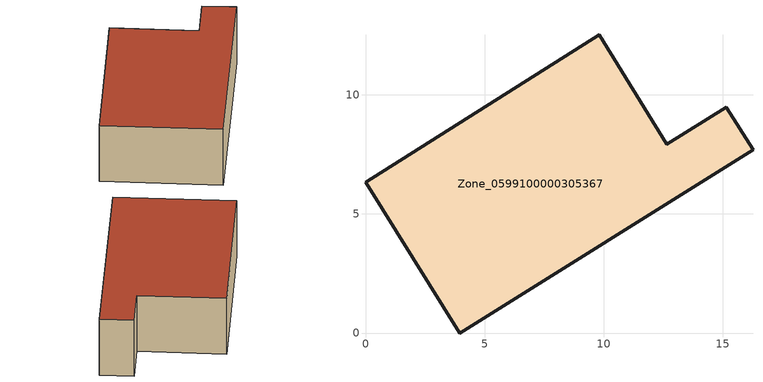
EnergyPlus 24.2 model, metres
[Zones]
Zone_0599100000305367
 floor ground (C_G): 3.95,0 0,6.33 9.81,12.51 12.64,7.92 15.14,9.48 16.26,7.7 z0
 wall outside (C_F): 0,6.33 3.95,0 16.26,7.7 15.14,9.48 12.64,7.92 9.81,12.51 0,6.33 z0:3.87
 roof outside (C_R): 9.81,12.51 0,6.33 3.95,0 16.26,7.7 15.14,9.48 12.64,7.92 z3.87
[BUILDING]
Pand.0599100000305367: North Axis=0; Terrain=City; Loads Convergence Tolerance Value=0.04; Temperature Convergence Tolerance Value=0.4; Solar Distribution=FullExterior; Maximum Number of Warmup Days=25; Minimum Number of Warmup Days=1
[Site:Location]
Rotterdam.The.Hague.AP_ZH_NLD Design_Conditions: Latitude=51.96; Longitude=4.45; Time Zone=1; Elevation=-4.5
[SITE:GROUNDTEMPERATURE:BUILDINGSURFACE]
18, 18, 18, 18, 18, 18, 18, 18, 18, 18, 18, 18
[MATERIAL] Thermal Absorptance=0.9; Solar Absorptance=0.7; Visible Absorptance=0.7
Name | Roughness | Thickness | Conductivity | Density | Specific Heat
G.TC.1946 | MediumSmooth | 0.15 | 1 | 540 | 1210
F.TC.1946 | Rough | 0.3 | 0.857143 | 1920 | 840
R.TC.1946 | MediumRough | 0.2 | 0.909091 | 1500 | 1000
[CONSTRUCTION]
C_G: G.TC.1946
C_F: F.TC.1946
C_R: R.TC.1946
[ZONE]
Zone_0599100000305367: Type=1; Multiplier=1; Ceiling Height=Autocalculate; Volume=Autocalculate; Floor Area=autocalculate; Part of Total Floor Area=Yes
[ZONEINFILTRATION:DESIGNFLOWRATE]
Infil_Zone_0599100000305367: Zone or ZoneList or Space or SpaceList=Zone_0599100000305367; Schedule=AlwaysOn; Design Flow Rate Calculation Method=Flow/Area; Flow Rate per Floor Area=0.003; Constant Term Coefficient=1; Temperature Term Coefficient=0; Velocity Term Coefficient=0; Velocity Squared Term Coefficient=0
[HVACTEMPLATE:ZONE:IDEALLOADSAIRSYSTEM]
Zone_0599100000305367: Maximum Heating Supply Air Temperature=50; Minimum Cooling Supply Air Temperature=13; Maximum Heating Supply Air Humidity Ratio=0.0156; Minimum Cooling Supply Air Humidity Ratio=0.0077; Heating Limit=NoLimit; Cooling Limit=NoLimit; Dehumidification Control Type=ConstantSensibleHeatRatio; Cooling Sensible Heat Ratio=0.7; Dehumidification Setpoint=60; Humidification Control Type=None; Humidification Setpoint=30; Outdoor Air Method=None; Outdoor Air Flow Rate per Person=0.00944; Outdoor Air Flow Rate per Zone Floor Area=0; Outdoor Air Flow Rate per Zone=0; Demand Controlled Ventilation Type=None; Outdoor Air Economizer Type=NoEconomizer; Heat Recovery Type=None; Sensible Heat Recovery Effectiveness=0.7; Latent Heat Recovery Effectiveness=0.65
[ZONECONTROL:THERMOSTAT]
ThermostatControl_Zone_0599100000305367: Zone or ZoneList=Zone_0599100000305367; Control Type Schedule=DualSetpointControlType; Control 1=Thermostat_Zone_0599100000305367; Temperature Difference Between Cutout And Setpoint=0
[THERMOSTATSETPOINT:DUALSETPOINT]
Thermostat_Zone_0599100000305367: Heating Setpoint Temperature Schedule=HeatingSetpoint_Zone_0599100000305367; Cooling Setpoint Temperature Schedule=CoolingSetpoint_Zone_0599100000305367
[SCHEDULE:COMPACT]
HeatingSetpoint_Zone_0599100000305367: Through: 12/31, For: AllDays, Until: 24:00, 21
CoolingSetpoint_Zone_0599100000305367: Through: 12/31, For: AllDays, Until: 24:00, 24
DualSetpointControlType: Through: 12/31, For: AllDays, Until: 24:00, 4
AlwaysOn: Through: 12/31, For: AllDays, Until: 24:00, 1
